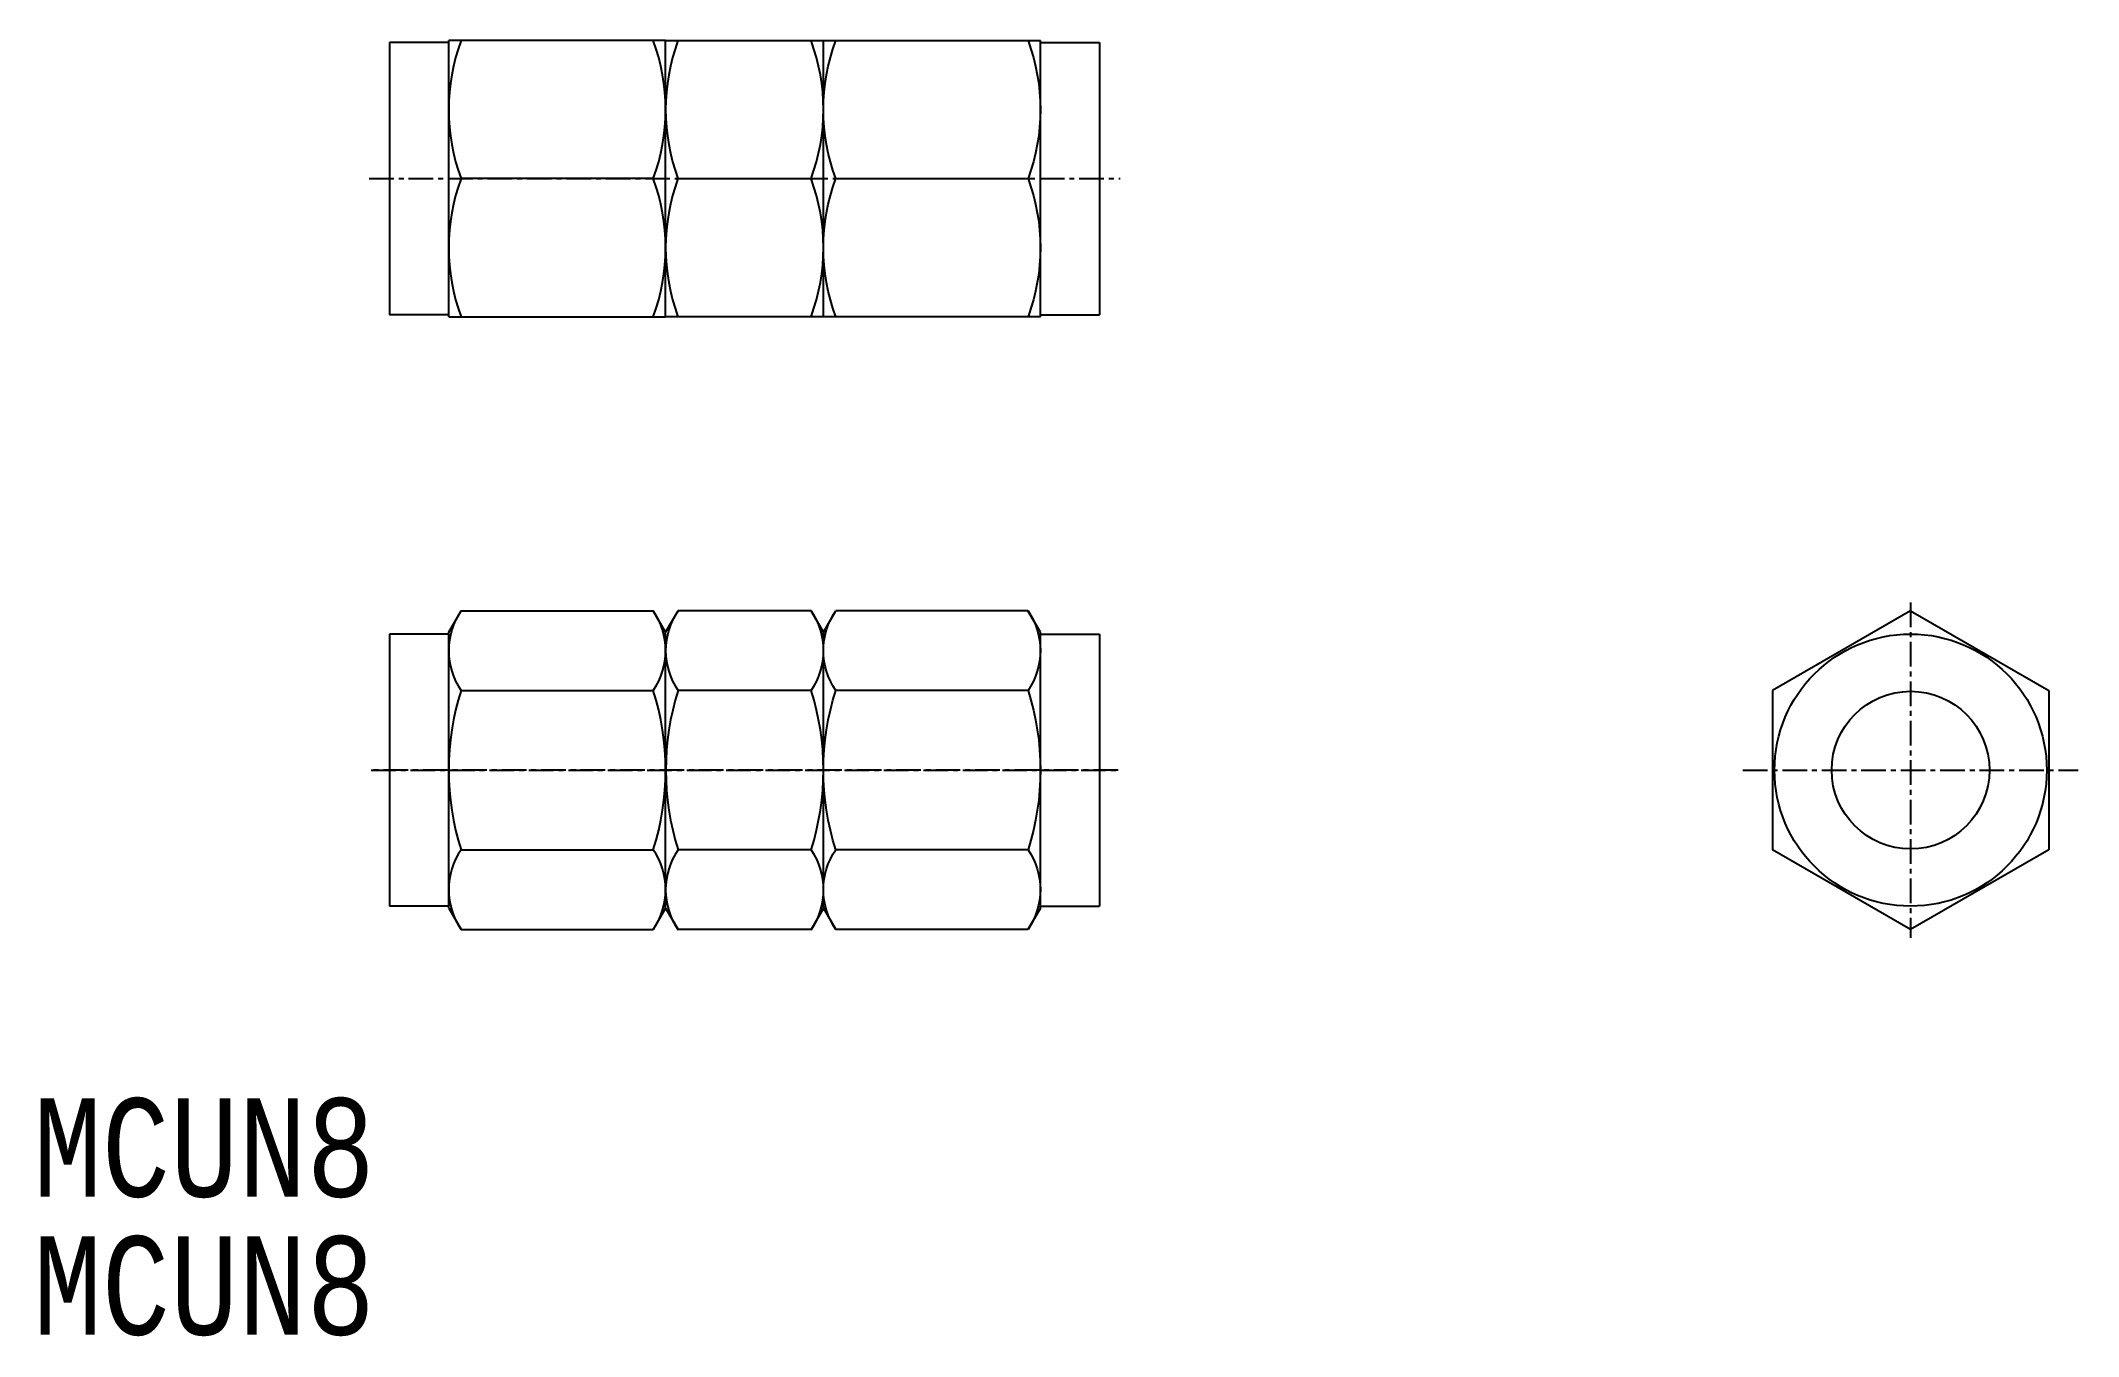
# Model space of a CAD drawing. Extents: x 280 to 383, y 357 to 423.
import ezdxf

# ---------------------------------------------------------------- set-up
doc = ezdxf.new("R2010")
doc.units = 0
doc.linetypes.add('CENTER', pattern=[2, 1.25, -0.25, 0.25, -0.25])
doc.layers.get('0').update_dxf_attribs({"linetype": 'CONTINUOUS'})
doc.layers.add('CENTER', color=1, linetype='CENTER')
doc.styles.add('HEKANJI', font='monotxt.shx', dxfattribs={"width": 0.715, "height": 3.2, "bigfont": 'bigfont.shx'})

# ---------------------------------------------------------------- blocks, each defined once
blk = doc.blocks.new('A$C5A215597')
for p, q in [((-11, 7), (-10.37, 8.08)), ((0, 7), (-0.63, 8.08)), ((0, -4.04), (0, -4.04)), ((-11, -7), (-10.37, -8.08)), ((0, -7), (-0.63, -8.08))]:
    blk.add_line(p, q)
at = {"color": 7, "linetype": 'CONTINUOUS'}
for p, q in [((-10.37, 8.08), (-0.63, 8.08)), ((-11, -7), (-11, 7)), ((0, -7), (0, 7)), ((-10.37, 4.04), (-0.63, 4.04)), ((-10.37, -4.04), (-0.63, -4.04)), ((-10.37, -8.08), (-0.63, -8.08))]:
    blk.add_line(p, q, dxfattribs=at)
for centre, radius, start, end in [((-7.42, 6.06), 3.58, 145.589, 214.4111), ((-3.58, 6.06), 3.58, 325.5889, 34.411), ((2.37, 0), 13.37, 162.412, 197.588), ((-13.37, 0), 13.37, 342.412, 17.588), ((-7.42, -6.06), 3.58, 145.5889, 214.411), ((-3.58, -6.06), 3.58, 325.589, 34.4111)]:
    blk.add_arc(centre, radius, start, end)
blk = doc.blocks.new('A$C36086AC3')
for p, q in [((0, 7), (-11, 7)), ((-11, -7), (-11, 7)), ((0, -7), (0, 7)), ((-0.63, 0), (-10.37, 0)), ((-11, -7), (0, -7))]:
    blk.add_line(p, q)
for centre, start, end in [((-0.89, 3.5), 159.7438, 200.2562), ((-10.11, 3.5), 339.7438, 20.2562), ((-0.89, -3.5), 159.7438, 200.2562), ((-10.11, -3.5), 339.7438, 20.2562)]:
    blk.add_arc(centre, 10.11, start, end)

msp = doc.modelspace()

# ---------------------------------------------------------------- linework, layer by layer
at = {"color": 7, "linetype": 'CONTINUOUS'}
for p, q in [((300.34, 422.74), (297.34, 422.74)), ((297.34, 422.74), (297.34, 408.94)), ((311.34, 422.84), (319.34, 422.84)), ((311.34, 408.84), (311.34, 422.84)), ((319.34, 408.84), (319.34, 422.84)), ((330.34, 422.74), (333.34, 422.74)), ((333.34, 422.74), (333.34, 408.94)), ((311.97, 415.84), (318.72, 415.84)), ((300.34, 408.94), (297.34, 408.94)), ((319.34, 408.84), (311.34, 408.84)), ((330.34, 408.94), (333.34, 408.94)), ((311.34, 392.84), (311.97, 393.92)), ((318.72, 393.92), (311.97, 393.92)), ((319.34, 392.84), (318.72, 393.92)), ((374.46, 393.92), (367.46, 389.88)), ((374.46, 393.92), (381.46, 389.88)), ((300.34, 392.74), (297.34, 392.74)), ((297.34, 392.74), (297.34, 378.94)), ((311.34, 378.84), (311.34, 392.84)), ((319.34, 378.84), (319.34, 392.84)), ((330.34, 392.74), (333.34, 392.74)), ((333.34, 392.74), (333.34, 378.94)), ((318.72, 389.88), (311.97, 389.88)), ((367.46, 389.88), (367.46, 381.79)), ((381.46, 389.88), (381.46, 381.79)), ((311.34, 381.79), (311.34, 381.79)), ((318.72, 381.79), (311.97, 381.79)), ((374.46, 377.75), (367.46, 381.79)), ((381.46, 381.79), (374.46, 377.75)), ((300.34, 378.94), (297.34, 378.94)), ((311.34, 378.84), (311.97, 377.75)), ((319.34, 378.84), (318.72, 377.75)), ((330.34, 378.94), (333.34, 378.94)), ((318.72, 377.75), (311.97, 377.75))]:
    msp.add_line(p, q, dxfattribs=at)
for radius in [6.9, 4]:
    msp.add_circle((374.46, 385.84), radius, dxfattribs=at)
for centre, radius, start, end in [((321.45, 419.34), 10.11, 159.7438, 200.2562), ((309.23, 419.34), 10.11, 339.7438, 20.2562), ((321.45, 412.34), 10.11, 159.7438, 200.2562), ((309.23, 412.34), 10.11, 339.7438, 20.2562), ((314.92, 391.9), 3.58, 145.589, 214.4111), ((315.77, 391.9), 3.58, 325.5889, 34.411), ((324.72, 385.84), 13.37, 162.412, 197.588), ((305.97, 385.84), 13.37, 342.412, 17.588), ((314.92, 379.77), 3.58, 145.5889, 214.411), ((315.77, 379.77), 3.58, 325.589, 34.4111)]:
    msp.add_arc(centre, radius, start, end, dxfattribs=at)
at = {"layer": 'CENTER', "color": 1, "linetype": 'CENTER'}
for p, q in [((296.31, 415.84), (334.38, 415.84)), ((374.46, 394.34), (374.46, 377.34)), ((334.28, 385.84), (296.31, 385.84)), ((296.41, 385.84), (334.38, 385.84)), ((365.96, 385.84), (382.96, 385.84))]:
    msp.add_line(p, q, dxfattribs=at)

# ---------------------------------------------------------------- block references
at = {"color": 7, "linetype": 'CONTINUOUS'}
for name, p in [('A$C36086AC3', (311.34, 415.84)), ('A$C5A215597', (311.34, 385.84))]:
    msp.add_blockref(name, p, dxfattribs=at)
at = {"color": 7, "linetype": 'CONTINUOUS', "xscale": -1}
for name, p in [('A$C36086AC3', (319.34, 415.84)), ('A$C5A215597', (319.34, 385.84))]:
    msp.add_blockref(name, p, dxfattribs=at)

# ---------------------------------------------------------------- texts
at = {"style": 'HEKANJI', "width": 0.8}
for p in [(279.29, 364.2), (279.29, 357.2)]:
    msp.add_text('MCUN8', height=5, dxfattribs=at).set_placement(p)

doc.saveas('drawing.dxf')
